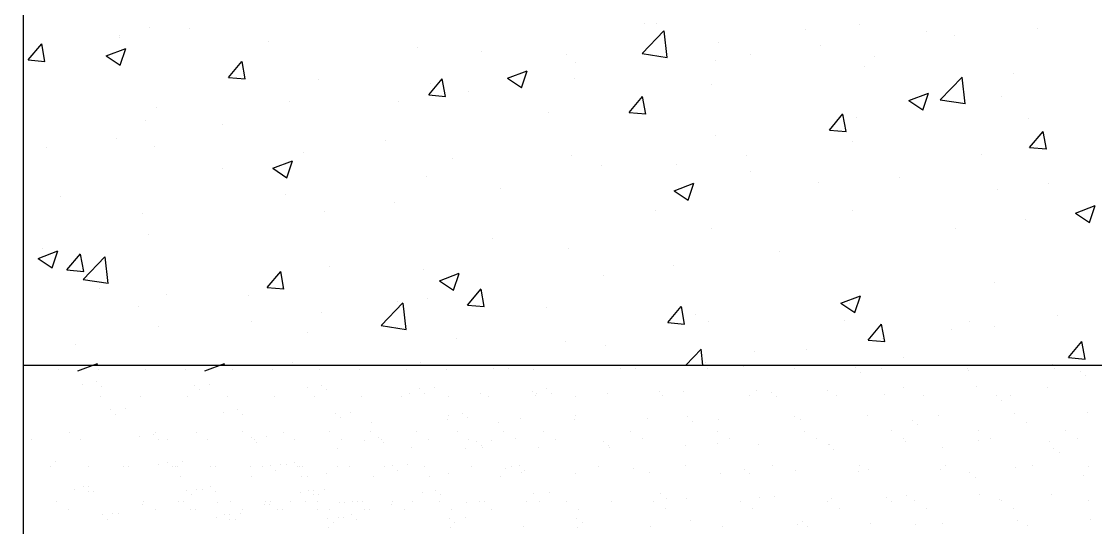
# Model space of a CAD drawing. Header units: metres. Extents: x -1744 to -758, y -4183 to -3914.
# Drawn here: x -1461.98 to -1453.18, y -3982.12 to -3977.98 of the extents above; entities that cross this region are included whole.
import ezdxf

# ---------------------------------------------------------------- set-up
doc = ezdxf.new("R2010")
doc.units = ezdxf.units.M
doc.header["$PDMODE"] = 3
doc.linetypes.add('DOT', pattern=[6.35, 0, -6.35])
doc.layers.add('DIM', color=41, linetype='Continuous', lineweight=13)
doc.layers.add('WALL', color=7, linetype='Continuous')
doc.layers.add('WIN', color=4, linetype='Continuous')
doc.styles.get("Standard").update_dxf_attribs({"font": 'arial.ttf'})
doc.styles.add('STYLE1', font='arial.ttf')
doc.dimstyles.new('Site', dxfattribs={"dimtxt": 2, "dimasz": 6, "dimexe": 0.18, "dimexo": 0.0625, "dimgap": 2, "dimtad": 0, "dimdec": 1, "dimzin": 0, "dimdsep": 46, "dimtxsty": 'STYLE1', "dimblk": 'ARCHTICK', "dimcen": 0.09, "dimse1": 1, "dimse2": 1, "dimsd1": 1, "dimsd2": 1, "dimclrd": 70, "dimclrt": 141, "dimadec": 0, "dimazin": 0, "dimtm": 1e-09, "dimtfac": 1, "dimtdec": 1, "dimtix": 1, "dimtofl": 0, "dimtmove": 0, "dimatfit": 3, "dimldrblk": 'ARCHTICK', "dimfxl": 0, "dimtolj": 1, "dimtzin": 0, "dimarcsym": 0})

# ---------------------------------------------------------------- blocks, each defined once
blk = doc.blocks.new('_ArchTick')
at = {"color": 0, "linetype": 'ByBlock', "const_width": 0.15}
blk.add_lwpolyline([(-0.5, -0.5), (0.5, 0.5)], dxfattribs=at)
blk = doc.blocks.new('*D38')
at = {"layer": 'DEFPOINTS', "color": 0, "ltscale": 0.25}
for p in [(-498.3622, -5499.1008), (-508.0418, -5500.8164), (-498.3622, -5500.8164)]:
    blk.add_point(p, dxfattribs=at)
at = {"layer": 'DIM', "ltscale": 0.25}
blk.add_line((-508.0418, -5499.0008), (-508.0418, -5500.9164), dxfattribs=at)
at = {"layer": 'DIM', "linetype": 'DOT', "ltscale": 0.25}
for p, q in [((-498.3622, -5499.1008), (-508.1418, -5499.1008)), ((-498.3622, -5500.8164), (-508.1418, -5500.8164))]:
    blk.add_line(p, q, dxfattribs=at)
at = {"layer": 'DIM', "ltscale": 0.25, "xscale": 0.25, "yscale": 0.25, "zscale": 0.25}
for p, rotation in [((-508.0418, -5499.1008), 90), ((-508.0418, -5500.8164), 270)]:
    blk.add_blockref('_ArchTick', p, dxfattribs=dict(at, rotation=rotation))
at = {"layer": 'DIM', "color": 7, "ltscale": 0.25, "insert": (-508.4992, -5499.9779), "char_height": 0.7, "attachment_point": 5, "rotation": 90}
blk.add_mtext('\\A1;.15', dxfattribs=at)
blk = doc.blocks.new('*D39')
at = {"layer": 'DEFPOINTS', "color": 0, "ltscale": 0.25}
for p in [(-498.4492, -5500.8164), (-508.0418, -5502.532), (-498.4492, -5502.532)]:
    blk.add_point(p, dxfattribs=at)
at = {"layer": 'DIM', "ltscale": 0.25}
blk.add_line((-508.0418, -5500.7164), (-508.0418, -5502.632), dxfattribs=at)
at = {"layer": 'DIM', "linetype": 'DOT', "ltscale": 0.25}
for p, q in [((-498.4492, -5500.8164), (-508.1418, -5500.8164)), ((-498.4492, -5502.532), (-508.1418, -5502.532))]:
    blk.add_line(p, q, dxfattribs=at)
at = {"layer": 'DIM', "ltscale": 0.25, "xscale": 0.25, "yscale": 0.25, "zscale": 0.25}
for p, rotation in [((-508.0418, -5500.8164), 90), ((-508.0418, -5502.532), 270)]:
    blk.add_blockref('_ArchTick', p, dxfattribs=dict(at, rotation=rotation))
at = {"layer": 'DIM', "color": 7, "ltscale": 0.25, "insert": (-508.4992, -5501.8459), "char_height": 0.7, "attachment_point": 5, "rotation": 90}
blk.add_mtext('\\A1;.15', dxfattribs=at)
blk = doc.blocks.new('A$C354D37F2')
at = {"layer": 'WALL'}
for p, q in [((4.28, 2.9304), (4.28, 8.3059)), ((5.4435, 4.7788), (5.4435, 4.7788)), ((6.0541, 4.753), (6.0541, 4.753)), ((4.4913, 4.7295), (4.4913, 4.7295)), ((4.28, 4.646), (11.2568, 4.646))]:
    blk.add_line(p, q, dxfattribs=at)
at = {"layer": 'WIN', "linetype": 'Continuous'}
for p, q in [((4.7946, 6.0273), (4.7946, 6.0273)), ((6.8239, 6.0453), (6.8239, 6.0453)), ((6.8737, 6.0466), (6.8737, 6.0466)), ((7.7047, 6.0399), (7.7047, 6.0399)), ((4.6727, 5.9962), (4.6727, 5.9962)), ((4.6745, 5.9881), (4.6745, 5.9881)), ((4.9608, 6.0258), (4.9608, 6.0258)), ((6.8141, 5.9217), (6.9032, 6.0145)), ((6.916, 5.9056), (6.9034, 6.0142)), ((7.4843, 6.0209), (7.4843, 6.0209)), ((7.9767, 6.0114), (7.9767, 6.0114)), ((8.0948, 5.9951), (8.0948, 5.9951)), ((8.432, 6.0232), (8.432, 6.0232)), ((4.2992, 5.8957), (4.3544, 5.9614)), ((4.3678, 5.8895), (4.3545, 5.9612)), ((4.6185, 5.9122), (4.6986, 5.9429)), ((4.6756, 5.8735), (4.6988, 5.9426)), ((5.2832, 5.9704), (5.2832, 5.9704)), ((5.8938, 5.9446), (5.8938, 5.9446)), ((7.1269, 5.9666), (7.1269, 5.9666)), ((7.5436, 5.9543), (7.5436, 5.9543)), ((4.2992, 5.8957), (4.3676, 5.8897)), ((4.6185, 5.9122), (4.6754, 5.8738)), ((6.1569, 5.9308), (6.1569, 5.9308)), ((6.5043, 5.9188), (6.5043, 5.9188)), ((6.8141, 5.9217), (6.9159, 5.9059)), ((7.2572, 5.9166), (7.2572, 5.9166)), ((7.765, 5.9087), (7.765, 5.9087)), ((5.1196, 5.824), (5.1747, 5.8897)), ((5.1881, 5.8177), (5.1749, 5.8894)), ((6.2622, 5.8206), (6.3423, 5.8513)), ((6.3193, 5.7819), (6.3425, 5.851)), ((6.5397, 5.8861), (6.5397, 5.8861)), ((7.1149, 5.893), (7.1149, 5.893)), ((7.7254, 5.8672), (7.7254, 5.8672)), ((5.1196, 5.824), (5.1879, 5.818)), ((5.4899, 5.8163), (5.4899, 5.8163)), ((5.9399, 5.7522), (5.9951, 5.8179)), ((6.0085, 5.7459), (5.9953, 5.8176)), ((6.2622, 5.8206), (6.3191, 5.7822)), ((6.5349, 5.8215), (6.5349, 5.8215)), ((8.0348, 5.7323), (8.1239, 5.8252)), ((8.1367, 5.7163), (8.1241, 5.8249)), ((8.336, 5.8414), (8.336, 5.8414)), ((5.9457, 5.8004), (5.9457, 5.8004)), ((6.1017, 5.7645), (6.1017, 5.7645)), ((7.098, 5.7942), (7.098, 5.7942)), ((5.3679, 5.7271), (5.3679, 5.7271)), ((5.8154, 5.7268), (5.8154, 5.7268)), ((5.9399, 5.7522), (6.0083, 5.7462)), ((6.7603, 5.6804), (6.8154, 5.7461)), ((6.8288, 5.6741), (6.8156, 5.7458)), ((7.9059, 5.729), (7.986, 5.7597)), ((7.9059, 5.729), (7.9628, 5.6906)), ((7.963, 5.6903), (7.9862, 5.7594)), ((8.0348, 5.7323), (8.1365, 5.7166)), ((8.2848, 5.7449), (8.2848, 5.7449)), ((4.8229, 5.7018), (4.8229, 5.7018)), ((6.431, 5.6797), (6.431, 5.6797)), ((6.7603, 5.6804), (6.8287, 5.6744)), ((4.7807, 5.6466), (4.7807, 5.6466)), ((5.0931, 5.6317), (5.0931, 5.6317)), ((7.5807, 5.6086), (7.6358, 5.6744)), ((7.6492, 5.6024), (7.636, 5.6741)), ((7.6907, 5.6591), (7.6907, 5.6591)), ((8.3982, 5.6553), (8.3982, 5.6553)), ((7.5807, 5.6086), (7.649, 5.6027)), ((8.401, 5.5369), (8.4562, 5.6026)), ((8.4696, 5.5306), (8.4563, 5.6023)), ((4.6599, 5.5747), (4.6599, 5.5747)), ((5.7639, 5.5652), (5.7639, 5.5652)), ((7.113, 5.5859), (7.113, 5.5859)), ((7.6759, 5.5602), (7.6759, 5.5602)), ((4.3736, 5.537), (4.3736, 5.537)), ((4.8145, 5.5427), (4.8145, 5.5427)), ((5.4251, 5.5169), (5.4251, 5.5169)), ((6.5258, 5.5054), (6.5258, 5.5054)), ((7.2427, 5.5032), (7.2427, 5.5032)), ((8.2018, 5.5084), (8.2018, 5.5084)), ((8.401, 5.5369), (8.4694, 5.5309)), ((5.3012, 5.4517), (5.3813, 5.4824)), ((5.3583, 5.413), (5.3815, 5.4821)), ((6.0356, 5.4911), (6.0356, 5.4911)), ((6.6462, 5.4653), (6.6462, 5.4653)), ((6.9564, 5.4655), (6.9564, 5.4655)), ((5.0969, 5.4507), (5.0969, 5.4507)), ((5.3012, 5.4517), (5.3581, 5.4133)), ((5.9317, 5.4196), (5.9317, 5.4196)), ((7.2567, 5.4395), (7.2567, 5.4395)), ((7.8673, 5.4137), (7.8673, 5.4137)), ((6.234, 5.3704), (6.234, 5.3704)), ((6.9449, 5.3601), (7.025, 5.3908)), ((7.002, 5.3214), (7.0252, 5.3905)), ((7.5348, 5.3939), (7.5348, 5.3939)), ((8.4778, 5.3879), (8.4778, 5.3879)), ((4.4299, 5.3362), (4.4299, 5.3362)), ((5.354, 5.3464), (5.354, 5.3464)), ((6.9449, 5.3601), (7.0018, 5.3217)), ((8.2709, 5.3641), (8.2709, 5.3641)), ((5.8009, 5.3134), (5.8009, 5.3134)), ((6.8678, 5.2794), (6.8678, 5.2794)), ((8.5886, 5.2685), (8.6687, 5.2992)), ((8.6457, 5.2298), (8.6689, 5.2989)), ((4.7668, 5.2659), (4.7668, 5.2659)), ((5.5145, 5.2757), (5.5145, 5.2757)), ((7.6768, 5.2784), (7.6768, 5.2784)), ((8.3836, 5.2419), (8.3836, 5.2419)), ((8.5886, 5.2685), (8.6455, 5.2301)), ((7.0991, 5.2052), (7.0991, 5.2052)), ((8.0973, 5.2042), (8.0973, 5.2042)), ((4.7922, 5.1806), (4.7922, 5.1806)), ((6.2007, 5.1649), (6.2007, 5.1649)), ((4.3402, 5.0828), (4.4203, 5.1135)), ((4.359, 5.1236), (4.359, 5.1236)), ((4.3973, 5.0441), (4.4205, 5.1132)), ((6.5119, 5.1246), (6.5119, 5.1246)), ((7.375, 5.1091), (7.375, 5.1091)), ((4.3402, 5.0828), (4.3971, 5.0444)), ((4.4579, 5.0354), (4.513, 5.1011)), ((4.5265, 5.0291), (4.5132, 5.1008)), ((4.5245, 4.9968), (4.6136, 5.0897)), ((4.6264, 4.9808), (4.6137, 5.0894)), ((4.4579, 5.0354), (4.5263, 5.0294)), ((5.2783, 4.9636), (5.3334, 5.0294)), ((5.3468, 4.9574), (5.3336, 5.0291)), ((5.5337, 5.0504), (5.5337, 5.0504)), ((5.9178, 5.0389), (5.9178, 5.0389)), ((5.9839, 4.9912), (6.064, 5.0219)), ((6.041, 4.9525), (6.0642, 5.0216)), ((6.9418, 5.0521), (6.9418, 5.0521)), ((4.5245, 4.9968), (4.6262, 4.981)), ((5.9839, 4.9912), (6.0408, 4.9528)), ((6.6555, 5.0144), (6.6555, 5.0144)), ((8.257, 4.9834), (8.257, 4.9834)), ((4.5918, 4.9582), (4.5918, 4.9582)), ((4.8667, 4.9359), (4.8667, 4.9359)), ((5.2023, 4.9324), (5.2023, 4.9324)), ((5.2783, 4.9636), (5.3466, 4.9577)), ((5.3401, 4.9656), (5.3401, 4.9656)), ((6.0986, 4.8919), (6.1538, 4.9576)), ((6.1672, 4.8856), (6.1539, 4.9573)), ((7.6276, 4.8996), (7.7077, 4.9303)), ((7.6847, 4.8609), (7.7079, 4.93)), ((4.7529, 4.8851), (4.7529, 4.8851)), ((5.7451, 4.8075), (5.8342, 4.9004)), ((5.8129, 4.9066), (5.8129, 4.9066)), ((5.847, 4.7915), (5.8344, 4.9001)), ((5.9331, 4.9193), (5.9331, 4.9193)), ((6.0986, 4.8919), (6.167, 4.8859)), ((6.919, 4.8201), (6.9741, 4.8858)), ((6.9875, 4.8138), (6.9743, 4.8855)), ((7.6276, 4.8996), (7.6845, 4.8612)), ((7.6629, 4.8976), (7.6629, 4.8976)), ((5.5, 4.8623), (5.5, 4.8623)), ((6.4235, 4.8808), (6.4235, 4.8808)), ((7.034, 4.855), (7.034, 4.855)), ((8.5159, 4.8479), (8.5159, 4.8479)), ((4.8329, 4.8046), (4.8329, 4.8046)), ((5.2137, 4.8246), (5.2137, 4.8246)), ((5.7451, 4.8075), (5.8468, 4.7917)), ((6.919, 4.8201), (6.9874, 4.8141)), ((7.0852, 4.8244), (7.0852, 4.8244)), ((7.6446, 4.8292), (7.6446, 4.8292)), ((7.7394, 4.7483), (7.7945, 4.814)), ((7.8079, 4.7421), (7.7947, 4.8137)), ((8.1546, 4.826), (8.1546, 4.826)), ((8.2551, 4.8034), (8.2551, 4.8034)), ((7.7964, 4.7531), (7.7964, 4.7531)), ((8.0827, 4.7908), (8.0827, 4.7908)), ((6.498, 4.7439), (6.498, 4.7439)), ((6.6646, 4.7272), (6.6646, 4.7272)), ((6.9924, 4.646), (7.0549, 4.711)), ((7.0626, 4.646), (7.055, 4.7108)), ((7.4876, 4.7115), (7.4876, 4.7115)), ((7.7394, 4.7483), (7.8077, 4.7423)), ((8.5597, 4.6766), (8.6149, 4.7423)), ((8.6283, 4.6703), (8.615, 4.742)), ((7.2752, 4.7014), (7.2752, 4.7014)), ((7.8857, 4.6756), (7.8857, 4.6756)), ((8.5597, 4.6766), (8.6281, 4.6706)), ((4.4221, 4.6271), (4.4221, 4.6271)), ((4.5022, 4.6223), (4.5823, 4.653)), ((4.5802, 4.646), (4.5825, 4.6527)), ((4.5867, 4.6264), (4.5867, 4.6264)), ((4.7783, 4.6277), (4.7783, 4.6277)), ((4.9428, 4.6271), (4.9428, 4.6271)), ((5.0229, 4.6223), (5.103, 4.653)), ((5.1009, 4.646), (5.1032, 4.6527)), ((5.1345, 4.6284), (5.1345, 4.6284)), ((5.299, 4.6277), (5.299, 4.6277)), ((5.3438, 4.6445), (5.3438, 4.6445)), ((5.3832, 4.6581), (5.3832, 4.6581)), ((5.4907, 4.629), (5.4907, 4.629)), ((5.6552, 4.6284), (5.6552, 4.6284)), ((5.8468, 4.6297), (5.8468, 4.6297)), ((5.8645, 4.6445), (5.8645, 4.6445)), ((5.9039, 4.6581), (5.9039, 4.6581)), ((6.0075, 4.6424), (6.0075, 4.6424)), ((6.0114, 4.629), (6.0114, 4.629)), ((6.203, 4.6303), (6.203, 4.6303)), ((6.2659, 4.6304), (6.2659, 4.6304)), ((6.3676, 4.6297), (6.3676, 4.6297)), ((6.5283, 4.6424), (6.5283, 4.6424)), ((6.7237, 4.6303), (6.7237, 4.6303)), ((6.7866, 4.6304), (6.7866, 4.6304)), ((7.0741, 4.658), (7.0741, 4.658)), ((7.0799, 4.6309), (7.0799, 4.6309)), ((7.1202, 4.6448), (7.1202, 4.6448)), ((7.2299, 4.6396), (7.2299, 4.6396)), ((7.4361, 4.6316), (7.4361, 4.6316)), ((7.6876, 4.6357), (7.6876, 4.6357)), ((7.7923, 4.6322), (7.7923, 4.6322)), ((8.1484, 4.6329), (8.1484, 4.6329)), ((8.152, 4.6256), (8.152, 4.6256)), ((8.4963, 4.6498), (8.4963, 4.6498)), ((8.5046, 4.6335), (8.5046, 4.6335)), ((8.6097, 4.6217), (8.6097, 4.6217)), ((4.5776, 4.5774), (4.5776, 4.5774)), ((7.7087, 4.6164), (7.7087, 4.6164)), ((8.6308, 4.6023), (8.6308, 4.6023)), ((4.5213, 4.5673), (4.5213, 4.5673)), ((4.5986, 4.5581), (4.5986, 4.5581)), ((4.9789, 4.5634), (4.9789, 4.5634)), ((5, 4.5441), (5, 4.5441)), ((5.042, 4.5673), (5.042, 4.5673)), ((5.4433, 4.5533), (5.4433, 4.5533)), ((5.4996, 4.5634), (5.4996, 4.5634)), ((5.5207, 4.5441), (5.5207, 4.5441)), ((5.901, 4.5494), (5.901, 4.5494)), ((5.964, 4.5533), (5.964, 4.5533)), ((6.3654, 4.5392), (6.3654, 4.5392)), ((6.4217, 4.5494), (6.4217, 4.5494)), ((6.8861, 4.5392), (6.8861, 4.5392)), ((6.9823, 4.539), (6.9823, 4.539)), ((7.2817, 4.5428), (7.2817, 4.5428)), ((7.3438, 4.5353), (7.3438, 4.5353)), ((7.5743, 4.5414), (7.5743, 4.5414)), ((7.8832, 4.5525), (7.8832, 4.5525)), ((8.1826, 4.5564), (8.1826, 4.5564)), ((8.4751, 4.555), (8.4751, 4.555)), ((4.5958, 4.5165), (4.5958, 4.5165)), ((4.7603, 4.5158), (4.7603, 4.5158)), ((4.9519, 4.5171), (4.9519, 4.5171)), ((5.1165, 4.5165), (5.1165, 4.5165)), ((5.3081, 4.5177), (5.3081, 4.5177)), ((5.4727, 4.5171), (5.4727, 4.5171)), ((5.6643, 4.5184), (5.6643, 4.5184)), ((5.8288, 4.5177), (5.8288, 4.5177)), ((5.8601, 4.5293), (5.8601, 4.5293)), ((5.9221, 4.53), (5.9221, 4.53)), ((6.0205, 4.519), (6.0205, 4.519)), ((6.1527, 4.5279), (6.1527, 4.5279)), ((6.185, 4.5184), (6.185, 4.5184)), ((6.3767, 4.5197), (6.3767, 4.5197)), ((6.3808, 4.5293), (6.3808, 4.5293)), ((6.4428, 4.53), (6.4428, 4.53)), ((6.5412, 4.519), (6.5412, 4.519)), ((6.6734, 4.5279), (6.6734, 4.5279)), ((6.8974, 4.5197), (6.8974, 4.5197)), ((7.2535, 4.5203), (7.2535, 4.5203)), ((7.3649, 4.516), (7.3649, 4.516)), ((7.6097, 4.521), (7.6097, 4.521)), ((7.8082, 4.5252), (7.8082, 4.5252)), ((7.9659, 4.5216), (7.9659, 4.5216)), ((8.2658, 4.5213), (8.2658, 4.5213)), ((8.2869, 4.502), (8.2869, 4.502)), ((8.3221, 4.5223), (8.3221, 4.5223)), ((4.6351, 4.463), (4.6351, 4.463)), ((4.6562, 4.4437), (4.6562, 4.4437)), ((4.6981, 4.467), (4.6981, 4.467)), ((5.0995, 4.4529), (5.0995, 4.4529)), ((5.1558, 4.463), (5.1558, 4.463)), ((5.1769, 4.4437), (5.1769, 4.4437)), ((5.5572, 4.449), (5.5572, 4.449)), ((5.6202, 4.4529), (5.6202, 4.4529)), ((6.0779, 4.449), (6.0779, 4.449)), ((8.3372, 4.4491), (8.3372, 4.4491)), ((8.6366, 4.4529), (8.6366, 4.4529)), ((5.5783, 4.4297), (5.5783, 4.4297)), ((5.7058, 4.4109), (5.7058, 4.4109)), ((6.0148, 4.422), (6.0148, 4.422)), ((6.0216, 4.4389), (6.0216, 4.4389)), ((6.099, 4.4297), (6.099, 4.4297)), ((6.2266, 4.4109), (6.2266, 4.4109)), ((6.3141, 4.4258), (6.3141, 4.4258)), ((6.5355, 4.422), (6.5355, 4.422)), ((6.5423, 4.4389), (6.5423, 4.4389)), ((6.8349, 4.4258), (6.8349, 4.4258)), ((7, 4.4349), (7, 4.4349)), ((7.021, 4.4156), (7.021, 4.4156)), ((7.1274, 4.4244), (7.1274, 4.4244)), ((7.4363, 4.4356), (7.4363, 4.4356)), ((7.4644, 4.4248), (7.4644, 4.4248)), ((7.7357, 4.4394), (7.7357, 4.4394)), ((7.922, 4.4209), (7.922, 4.4209)), ((7.9431, 4.4016), (7.9431, 4.4016)), ((8.0283, 4.438), (8.0283, 4.438)), ((8.3864, 4.4108), (8.3864, 4.4108)), ((4.4663, 4.3714), (4.4663, 4.3714)), ((4.812, 4.3626), (4.812, 4.3626)), ((4.8225, 4.372), (4.8225, 4.372)), ((4.987, 4.3714), (4.987, 4.3714)), ((5.1786, 4.3727), (5.1786, 4.3727)), ((5.3432, 4.372), (5.3432, 4.372)), ((5.5348, 4.3733), (5.5348, 4.3733)), ((5.6993, 4.3727), (5.6993, 4.3727)), ((5.891, 4.374), (5.891, 4.374)), ((6.0555, 4.3733), (6.0555, 4.3733)), ((6.2472, 4.3746), (6.2472, 4.3746)), ((6.4117, 4.374), (6.4117, 4.374)), ((6.7679, 4.3746), (6.7679, 4.3746)), ((7.1241, 4.3753), (7.1241, 4.3753)), ((7.4802, 4.3759), (7.4802, 4.3759)), ((7.8364, 4.3766), (7.8364, 4.3766)), ((8.1926, 4.3772), (8.1926, 4.3772)), ((8.5488, 4.3779), (8.5488, 4.3779)), ((4.3124, 4.3433), (4.3124, 4.3433)), ((4.5145, 4.3407), (4.5145, 4.3407)), ((4.7557, 4.3525), (4.7557, 4.3525)), ((4.8331, 4.3433), (4.8331, 4.3433)), ((4.8707, 4.3413), (4.8707, 4.3413)), ((5.0352, 4.3407), (5.0352, 4.3407)), ((5.2133, 4.3486), (5.2133, 4.3486)), ((5.2269, 4.342), (5.2269, 4.342)), ((5.2344, 4.3293), (5.2344, 4.3293)), ((5.2764, 4.3525), (5.2764, 4.3525)), ((5.3914, 4.3413), (5.3914, 4.3413)), ((5.583, 4.3426), (5.583, 4.3426)), ((5.6778, 4.3385), (5.6778, 4.3385)), ((5.7341, 4.3486), (5.7341, 4.3486)), ((5.7476, 4.342), (5.7476, 4.342)), ((5.7551, 4.3293), (5.7551, 4.3293)), ((5.9392, 4.3433), (5.9392, 4.3433)), ((6.1038, 4.3426), (6.1038, 4.3426)), ((6.1354, 4.3345), (6.1354, 4.3345)), ((6.1565, 4.3152), (6.1565, 4.3152)), ((6.1985, 4.3385), (6.1985, 4.3385)), ((6.2954, 4.3439), (6.2954, 4.3439)), ((6.4599, 4.3433), (6.4599, 4.3433)), ((6.6561, 4.3345), (6.6561, 4.3345)), ((6.6772, 4.3152), (6.6772, 4.3152)), ((6.8161, 4.3439), (6.8161, 4.3439)), ((6.9895, 4.3186), (6.9895, 4.3186)), ((7.1205, 4.3244), (7.1205, 4.3244)), ((7.1723, 4.3445), (7.1723, 4.3445)), ((7.2889, 4.3224), (7.2889, 4.3224)), ((7.5285, 4.3452), (7.5285, 4.3452)), ((7.5782, 4.3205), (7.5782, 4.3205)), ((7.5815, 4.321), (7.5815, 4.321)), ((7.8846, 4.3458), (7.8846, 4.3458)), ((7.8904, 4.3322), (7.8904, 4.3322)), ((8.1898, 4.336), (8.1898, 4.336)), ((8.2408, 4.3465), (8.2408, 4.3465)), ((8.4823, 4.3346), (8.4823, 4.3346)), ((8.597, 4.3471), (8.597, 4.3471)), ((5.5679, 4.3051), (5.5679, 4.3051)), ((5.8673, 4.3089), (5.8673, 4.3089)), ((6.0886, 4.3051), (6.0886, 4.3051)), ((6.1599, 4.3075), (6.1599, 4.3075)), ((6.388, 4.3089), (6.388, 4.3089)), ((6.6806, 4.3075), (6.6806, 4.3075)), ((7.5993, 4.3012), (7.5993, 4.3012)), ((8.0426, 4.3104), (8.0426, 4.3104)), ((8.5003, 4.3065), (8.5003, 4.3065)), ((8.5214, 4.2871), (8.5214, 4.2871)), ((4.3911, 4.2289), (4.3911, 4.2289)), ((4.4119, 4.2521), (4.4119, 4.2521)), ((4.5449, 4.2307), (4.5449, 4.2307)), ((4.6881, 4.23), (4.6881, 4.23)), ((4.7094, 4.23), (4.7094, 4.23)), ((4.8345, 4.2381), (4.8345, 4.2381)), ((4.8695, 4.2482), (4.8695, 4.2482)), ((4.8906, 4.2289), (4.8906, 4.2289)), ((4.901, 4.2313), (4.901, 4.2313)), ((4.9119, 4.2289), (4.9119, 4.2289)), ((4.9326, 4.2521), (4.9326, 4.2521)), ((5.0443, 4.2307), (5.0443, 4.2307)), ((5.0656, 4.2307), (5.0656, 4.2307)), ((5.2089, 4.23), (5.2089, 4.23)), ((5.2572, 4.232), (5.2572, 4.232)), ((5.2921, 4.2342), (5.2921, 4.2342)), ((5.3339, 4.2381), (5.3339, 4.2381)), ((5.3552, 4.2381), (5.3552, 4.2381)), ((5.3902, 4.2482), (5.3902, 4.2482)), ((5.4005, 4.2313), (5.4005, 4.2313)), ((5.4113, 4.2289), (5.4113, 4.2289)), ((5.4218, 4.2313), (5.4218, 4.2313)), ((5.565, 4.2307), (5.565, 4.2307)), ((5.6134, 4.2326), (5.6134, 4.2326)), ((5.7567, 4.232), (5.7567, 4.232)), ((5.7916, 4.2342), (5.7916, 4.2342)), ((5.8546, 4.2381), (5.8546, 4.2381)), ((5.9212, 4.2313), (5.9212, 4.2313)), ((6.1129, 4.2326), (6.1129, 4.2326)), ((6.256, 4.2241), (6.256, 4.2241)), ((6.2774, 4.232), (6.2774, 4.232)), ((6.3123, 4.2342), (6.3123, 4.2342)), ((6.6336, 4.2326), (6.6336, 4.2326)), ((6.7767, 4.2241), (6.7767, 4.2241)), ((6.9897, 4.2333), (6.9897, 4.2333)), ((7.3459, 4.2339), (7.3459, 4.2339)), ((7.7021, 4.2346), (7.7021, 4.2346)), ((8.0583, 4.2352), (8.0583, 4.2352)), ((8.3444, 4.2287), (8.3444, 4.2287)), ((8.4145, 4.2359), (8.4145, 4.2359)), ((8.6438, 4.2326), (8.6438, 4.2326)), ((4.921, 4.1919), (4.921, 4.1919)), ((5.2136, 4.1905), (5.2136, 4.1905)), ((5.3132, 4.2148), (5.3132, 4.2148)), ((5.4205, 4.1919), (5.4205, 4.1919)), ((5.4417, 4.1919), (5.4417, 4.1919)), ((5.5225, 4.2017), (5.5225, 4.2017)), ((5.713, 4.1905), (5.713, 4.1905)), ((5.8127, 4.2148), (5.8127, 4.2148)), ((5.9412, 4.1919), (5.9412, 4.1919)), ((6.022, 4.2017), (6.022, 4.2017)), ((6.2338, 4.1905), (6.2338, 4.1905)), ((6.3213, 4.2055), (6.3213, 4.2055)), ((6.3334, 4.2148), (6.3334, 4.2148)), ((6.5427, 4.2017), (6.5427, 4.2017)), ((6.8421, 4.2055), (6.8421, 4.2055)), ((7.1346, 4.2041), (7.1346, 4.2041)), ((7.2344, 4.2201), (7.2344, 4.2201)), ((7.2555, 4.2008), (7.2555, 4.2008)), ((7.4435, 4.2152), (7.4435, 4.2152)), ((7.6988, 4.21), (7.6988, 4.21)), ((7.7429, 4.219), (7.7429, 4.219)), ((8.0355, 4.2176), (8.0355, 4.2176)), ((8.1564, 4.2061), (8.1564, 4.2061)), ((8.1775, 4.1868), (8.1775, 4.1868)), ((8.6209, 4.196), (8.6209, 4.196)), ((4.4907, 4.1377), (4.4907, 4.1377)), ((4.5257, 4.1478), (4.5257, 4.1478)), ((4.547, 4.1478), (4.547, 4.1478)), ((4.9901, 4.1377), (4.9901, 4.1377)), ((5.0114, 4.1377), (5.0114, 4.1377)), ((5.0464, 4.1478), (5.0464, 4.1478)), ((5.5108, 4.1377), (5.5108, 4.1377)), ((4.5468, 4.1285), (4.5468, 4.1285)), ((4.568, 4.1285), (4.568, 4.1285)), ((4.9483, 4.1338), (4.9483, 4.1338)), ((4.9694, 4.1145), (4.9694, 4.1145)), ((5.0675, 4.1285), (5.0675, 4.1285)), ((5.4127, 4.1237), (5.4127, 4.1237)), ((5.4478, 4.1338), (5.4478, 4.1338)), ((5.4689, 4.1145), (5.4689, 4.1145)), ((5.469, 4.1338), (5.469, 4.1338)), ((5.4901, 4.1145), (5.4901, 4.1145)), ((5.9122, 4.1237), (5.9122, 4.1237)), ((5.9685, 4.1338), (5.9685, 4.1338)), ((5.9896, 4.1145), (5.9896, 4.1145)), ((6.3698, 4.1197), (6.3698, 4.1197)), ((6.4329, 4.1237), (6.4329, 4.1237)), ((6.8906, 4.1197), (6.8906, 4.1197)), ((6.9116, 4.1004), (6.9116, 4.1004)), ((6.9967, 4.0982), (6.9967, 4.0982)), ((7.2961, 4.1021), (7.2961, 4.1021)), ((7.355, 4.1096), (7.355, 4.1096)), ((7.5887, 4.1006), (7.5887, 4.1006)), ((7.8126, 4.1057), (7.8126, 4.1057)), ((7.8976, 4.1118), (7.8976, 4.1118)), ((8.197, 4.1156), (8.197, 4.1156)), ((8.277, 4.0956), (8.277, 4.0956)), ((8.4896, 4.1142), (8.4896, 4.1142)), ((8.6411, 4.0915), (8.6411, 4.0915)), ((4.4154, 4.0856), (4.4154, 4.0856)), ((4.4636, 4.0549), (4.4636, 4.0549)), ((4.7668, 4.0736), (4.7668, 4.0736)), ((4.7715, 4.0863), (4.7715, 4.0863)), ((4.8198, 4.0556), (4.8198, 4.0556)), ((4.9148, 4.0856), (4.9148, 4.0856)), ((4.9361, 4.0856), (4.9361, 4.0856)), ((4.9631, 4.0549), (4.9631, 4.0549)), ((4.9843, 4.0549), (4.9843, 4.0549)), ((5.0757, 4.0847), (5.0757, 4.0847)), ((5.1277, 4.0869), (5.1277, 4.0869)), ((5.176, 4.0562), (5.176, 4.0562)), ((5.2662, 4.0736), (5.2662, 4.0736)), ((5.271, 4.0863), (5.271, 4.0863)), ((5.2875, 4.0736), (5.2875, 4.0736)), ((5.2923, 4.0863), (5.2923, 4.0863)), ((5.3192, 4.0556), (5.3192, 4.0556)), ((5.3405, 4.0556), (5.3405, 4.0556)), ((5.3751, 4.0885), (5.3751, 4.0885)), ((5.4355, 4.0856), (5.4355, 4.0856)), ((5.4838, 4.0549), (5.4838, 4.0549)), ((5.4839, 4.0876), (5.4839, 4.0876)), ((5.5321, 4.0568), (5.5321, 4.0568)), ((5.5751, 4.0847), (5.5751, 4.0847)), ((5.5964, 4.0847), (5.5964, 4.0847)), ((5.6272, 4.0869), (5.6272, 4.0869)), ((5.6484, 4.0869), (5.6484, 4.0869)), ((5.6676, 4.0871), (5.6676, 4.0871)), ((5.6754, 4.0562), (5.6754, 4.0562)), ((5.6967, 4.0562), (5.6967, 4.0562)), ((5.7869, 4.0736), (5.7869, 4.0736)), ((5.7917, 4.0863), (5.7917, 4.0863)), ((5.8399, 4.0556), (5.8399, 4.0556)), ((5.8745, 4.0885), (5.8745, 4.0885)), ((5.9834, 4.0876), (5.9834, 4.0876)), ((6.0316, 4.0568), (6.0316, 4.0568)), ((6.0958, 4.0847), (6.0958, 4.0847)), ((6.1479, 4.0869), (6.1479, 4.0869)), ((6.1671, 4.0871), (6.1671, 4.0871)), ((6.1961, 4.0562), (6.1961, 4.0562)), ((6.3395, 4.0882), (6.3395, 4.0882)), ((6.3952, 4.0885), (6.3952, 4.0885)), ((6.5041, 4.0876), (6.5041, 4.0876)), ((6.5523, 4.0568), (6.5523, 4.0568)), ((6.6878, 4.0871), (6.6878, 4.0871)), ((6.8602, 4.0882), (6.8602, 4.0882)), ((6.9085, 4.0575), (6.9085, 4.0575)), ((7.2164, 4.0889), (7.2164, 4.0889)), ((7.2647, 4.0581), (7.2647, 4.0581)), ((7.5726, 4.0895), (7.5726, 4.0895)), ((7.6208, 4.0588), (7.6208, 4.0588)), ((7.8337, 4.0864), (7.8337, 4.0864)), ((7.9288, 4.0902), (7.9288, 4.0902)), ((7.977, 4.0594), (7.977, 4.0594)), ((8.285, 4.0908), (8.285, 4.0908)), ((8.3332, 4.0601), (8.3332, 4.0601)), ((4.6045, 4.0334), (4.6045, 4.0334)), ((4.6256, 4.0141), (4.6256, 4.0141)), ((4.6463, 4.0373), (4.6463, 4.0373)), ((4.6675, 4.0373), (4.6675, 4.0373)), ((5.0689, 4.0233), (5.0689, 4.0233)), ((5.1039, 4.0334), (5.1039, 4.0334)), ((5.125, 4.0141), (5.125, 4.0141)), ((5.1252, 4.0334), (5.1252, 4.0334)), ((5.1463, 4.0141), (5.1463, 4.0141)), ((5.167, 4.0373), (5.167, 4.0373)), ((5.5266, 4.0194), (5.5266, 4.0194)), ((5.5684, 4.0233), (5.5684, 4.0233)), ((5.5896, 4.0233), (5.5896, 4.0233)), ((5.6247, 4.0334), (5.6247, 4.0334)), ((5.6457, 4.0141), (5.6457, 4.0141)), ((6.026, 4.0194), (6.026, 4.0194)), ((6.0891, 4.0233), (6.0891, 4.0233)), ((6.5467, 4.0194), (6.5467, 4.0194)), ((7.0111, 4.0092), (7.0111, 4.0092)), ((7.4688, 4.0053), (7.4688, 4.0053)), ((8.3516, 4.0084), (8.3516, 4.0084)), ((8.651, 4.0122), (8.651, 4.0122)), ((5.5297, 3.9813), (5.5297, 3.9813)), ((5.5476, 4), (5.5476, 4)), ((6.0292, 3.9813), (6.0292, 3.9813)), ((6.0471, 4), (6.0471, 4)), ((6.3285, 3.9851), (6.3285, 3.9851)), ((6.5499, 3.9813), (6.5499, 3.9813)), ((6.5678, 4), (6.5678, 4)), ((6.8493, 3.9851), (6.8493, 3.9851)), ((7.1418, 3.9837), (7.1418, 3.9837)), ((7.4508, 3.9948), (7.4508, 3.9948)), ((7.4899, 3.986), (7.4899, 3.986)), ((7.7501, 3.9986), (7.7501, 3.9986)), ((7.9332, 3.9952), (7.9332, 3.9952)), ((8.0427, 3.9972), (8.0427, 3.9972)), ((8.3909, 3.9913), (8.3909, 3.9913))]:
    blk.add_line(p, q, dxfattribs=at)
at = {"layer": 'DIM', "ltscale": 0.25}
for base, p1, p2, picture, middle in [((3.2736, 4.646), (12.9531, 6.3616), (12.9531, 4.646), '*D38', (3.2736, 5.4844)), ((3.2736, 2.9304), (12.8662, 4.646), (12.8662, 2.9304), '*D39', (3.2736, 3.6165))]:
    dim = blk.add_linear_dim(base=base, p1=p1, p2=p2, angle=90, text='.15', dimstyle='Site', override={"dimtxt": 0.7, "dimgap": 0.1}, dxfattribs=at)
    dim.commit()
    dim.dimension.update_dxf_attribs({"geometry": picture, "text_midpoint": middle, "dimtype": 128, "insert": (511.3154, 5505.4624)})
blk = doc.blocks.new('A$C1C9B1590')
at = {"layer": 'WALL', "xscale": 2, "yscale": 2, "zscale": 2}
blk.add_blockref('A$C354D37F2', (134.9662, 192.8791), dxfattribs=at)

msp = doc.modelspace()

# ---------------------------------------------------------------- block references
at = {"layer": 'WALL'}
msp.add_blockref('A$C1C9B1590', (-1605.48862, -4182.96317), dxfattribs=at)

doc.saveas('drawing.dxf')
